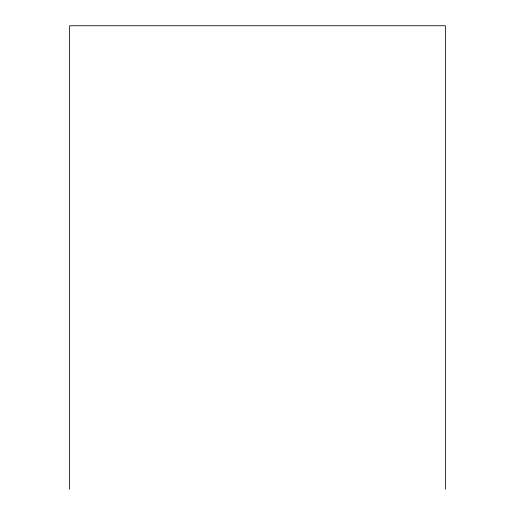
<?xml version="1.0" encoding="UTF-8"?>
<svg xmlns="http://www.w3.org/2000/svg" width="515" height="515" viewBox="0 0 515 515"><rect width="100%" height="100%" fill="white"/><g stroke="black" fill="none" stroke-linecap="round" stroke-linejoin="round"><path stroke-width="0.77" d="M445.378 489.25L445.378 25.75L69.622 25.75L69.622 489.25"/></g></svg>
